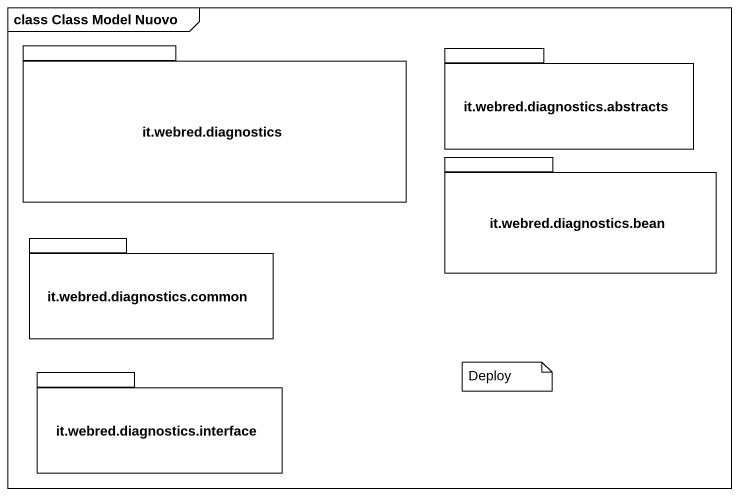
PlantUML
@startuml
mainframe class Class Model Nuovo
package "it.webred.diagnostics" as it_webred_diagnostics {
}
package "it.webred.diagnostics.abstracts" as it_webred_diagnostics_2 {
}
package "it.webred.diagnostics.bean" as it_webred_diagnostics_bean {
}
package "it.webred.diagnostics.common" as it_webred_diagnostics_common {
}
package "it.webred.diagnostics.interface" as it_webred_diagnostics_3 {
}
note as N1
  Deploy
end note
@enduml
